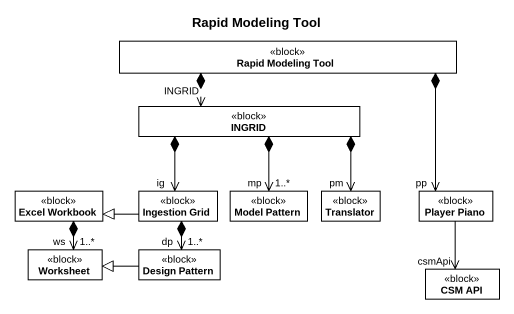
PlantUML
@startuml
title Rapid Modeling Tool
hide circle
hide empty members
class "Rapid Modeling Tool" as Rapid_Modeling_Tool <<block>>
class INGRID <<block>>
class "Excel Workbook" as Excel_Workbook <<block>>
class "Ingestion Grid" as Ingestion_Grid <<block>>
class "Model Pattern" as Model_Pattern <<block>>
class Translator <<block>>
class "Player Piano" as Player_Piano <<block>>
class Worksheet <<block>>
class "Design Pattern" as Design_Pattern <<block>>
class "CSM API" as CSM_API <<block>>
Rapid_Modeling_Tool *--> "INGRID" INGRID
Rapid_Modeling_Tool *--> "pp" Player_Piano
INGRID *--> "ig" Ingestion_Grid
INGRID *--> "pm" Translator
Excel_Workbook *--> "ws\n1..*" Worksheet
Ingestion_Grid -left-|> Excel_Workbook
Ingestion_Grid *--> "dp\n1..*" Design_Pattern
Model_Pattern "mp\n1..*" <-up-* INGRID
Player_Piano --> "csmApi" CSM_API
Design_Pattern -left-|> Worksheet
@enduml
